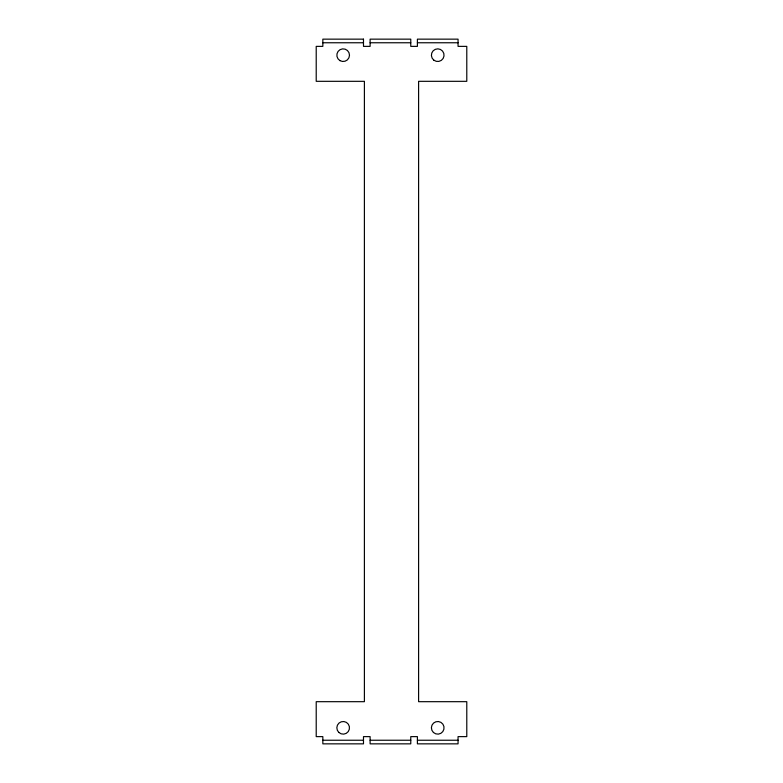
<?xml version="1.0" encoding="UTF-8"?>
<svg xmlns="http://www.w3.org/2000/svg" width="783" height="783" viewBox="0 0 783 783"><rect width="100%" height="100%" fill="white"/><g stroke="black" fill="none" stroke-linecap="round" stroke-linejoin="round"><path stroke-width="1.17" d="M322.841 42.762L363.488 42.762M370.114 42.762L410.772 42.762M417.398 42.762L458.055 42.762M322.841 740.238L363.488 740.238M370.114 740.238L410.772 740.238M417.398 740.238L458.055 740.238M363.488 39.15L322.841 39.15L322.841 46.373L316.215 46.373L316.215 81.315L364.398 81.315L364.398 701.685L316.215 701.685L316.215 736.627L322.841 736.627L322.841 743.85L363.488 743.85L363.488 736.627L370.114 736.627L370.114 743.85L410.772 743.85L410.772 736.627L417.398 736.627L417.398 743.85L458.055 743.85L458.055 736.627L466.785 736.627L466.785 701.685L418.602 701.685L418.602 81.315L466.785 81.315L466.785 46.373L458.055 46.373L458.055 39.15L417.398 39.15L417.398 46.373L410.772 46.373L410.772 39.15L370.114 39.15L370.114 46.373L363.488 46.373L363.488 39.15M433.439 732.477A6.323 6.323 0 0 0 443.902 729.218A6.323 6.323 0 0 0 435.837 721.789A6.323 6.323 0 0 0 433.439 732.477M338.853 732.457A6.323 6.323 0 0 0 349.326 729.247A6.323 6.323 0 0 0 341.31 721.779A6.323 6.323 0 0 0 338.853 732.457M339.959 60.624A6.323 6.323 0 0 0 349.492 55.221A6.323 6.323 0 0 0 340.047 49.672A6.323 6.323 0 0 0 339.959 60.624M433.88 60.193A6.323 6.323 0 0 0 444 55.994A6.323 6.323 0 0 0 435.299 49.329A6.323 6.323 0 0 0 433.88 60.193"/></g></svg>
